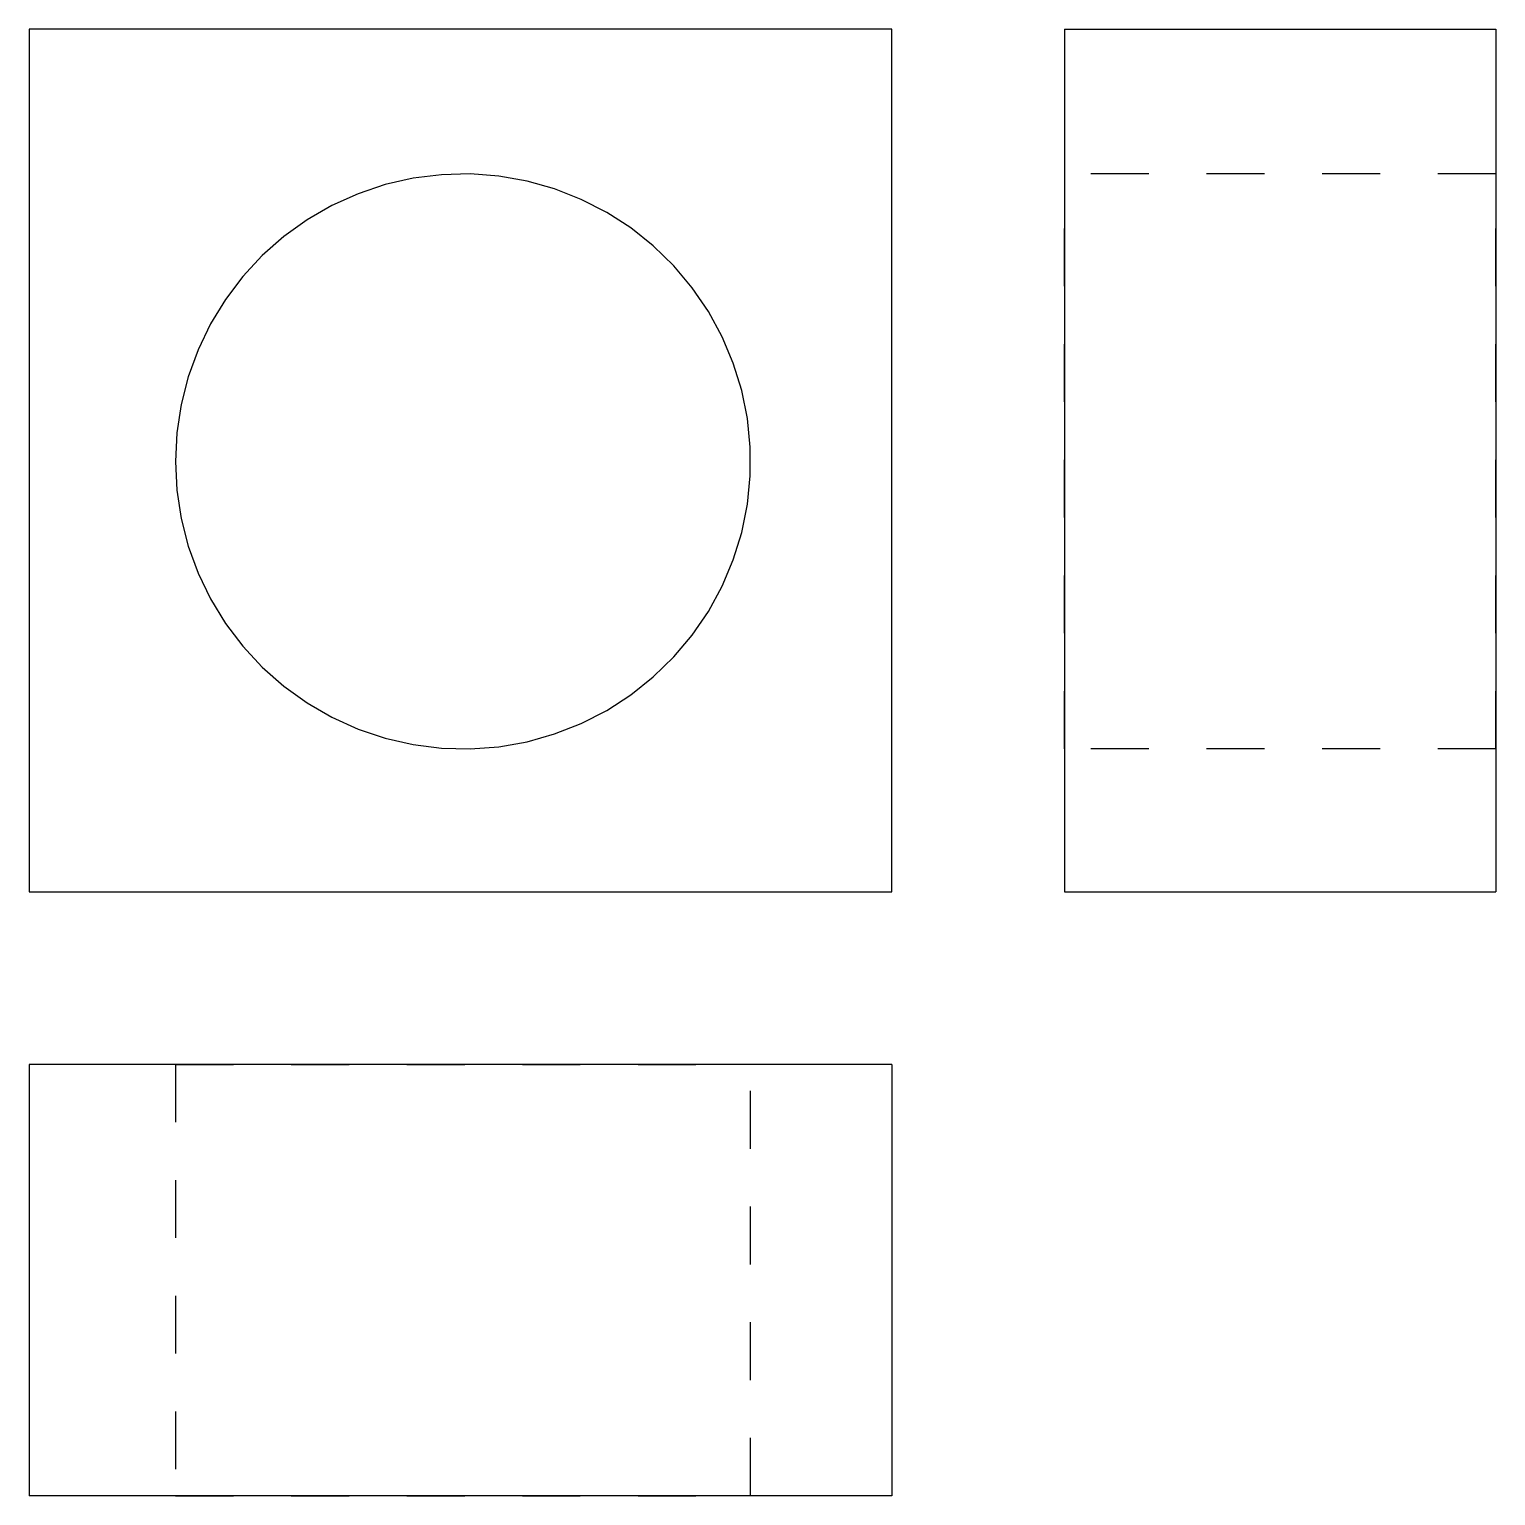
# Model space of a CAD drawing. Extents: x 0 to 2.54, y 0 to 2.54.
import ezdxf

# ---------------------------------------------------------------- set-up
doc = ezdxf.new("R2010")
doc.units = 0
doc.linetypes.add('HIDDEN', pattern=[0.074577, 0.049743, -0.024834])
for name, color, linetype in [('FRONT', 7, 'CONTINUOUS'), ('LEFT', 7, 'CONTINUOUS'), ('LEFT_HID', 7, 'HIDDEN'), ('TOP', 7, 'CONTINUOUS'), ('TOP_HID', 7, 'HIDDEN')]:
    doc.layers.add(name, color=color, linetype=linetype)

msp = doc.modelspace()

# ---------------------------------------------------------------- linework, layer by layer
at = {"layer": 'FRONT'}
for p, q in [((1.491557, 2.535648), (0, 2.535648)), ((0, 2.535648), (0, 1.04409)), ((1.491557, 1.04409), (1.491557, 2.535648)), ((0.712845, 2.284257), (0.663665, 2.278094)), ((0.762395, 2.285493), (0.712845, 2.284257)), ((0.811822, 2.281789), (0.762395, 2.285493)), ((0.615342, 2.267065), (0.568358, 2.251279)), ((0.663665, 2.278094), (0.615342, 2.267065)), ((0.860634, 2.273182), (0.811822, 2.281789)), ((0.908347, 2.259758), (0.860634, 2.273182)), ((0.954486, 2.24165), (0.908347, 2.259758)), ((0.568358, 2.251279), (0.523179, 2.230893)), ((0.998593, 2.219037), (0.954486, 2.24165)), ((0.480254, 2.206111), (0.44001, 2.177177)), ((0.523179, 2.230893), (0.480254, 2.206111)), ((1.040229, 2.192146), (0.998593, 2.219037)), ((1.078981, 2.161242), (1.040229, 2.192146)), ((0.44001, 2.177177), (0.402847, 2.144381)), ((1.114463, 2.126634), (1.078981, 2.161242)), ((0.402847, 2.144381), (0.369134, 2.108047)), ((0.369134, 2.108047), (0.339206, 2.068537)), ((1.146323, 2.088665), (1.114463, 2.126634)), ((1.174244, 2.047712), (1.146323, 2.088665)), ((0.339206, 2.068537), (0.313361, 2.026243)), ((1.197949, 2.004183), (1.174244, 2.047712)), ((0.313361, 2.026243), (0.291855, 1.981586)), ((1.217202, 1.958509), (1.197949, 2.004183)), ((0.291855, 1.981586), (0.274903, 1.93501)), ((1.231811, 1.911146), (1.217202, 1.958509)), ((0.274903, 1.93501), (0.262672, 1.886977)), ((1.241633, 1.862564), (1.231811, 1.911146)), ((0.262672, 1.886977), (0.255285, 1.837966)), ((1.246568, 1.813244), (1.241633, 1.862564)), ((0.255285, 1.837966), (0.252814, 1.788462)), ((1.246568, 1.763679), (1.246568, 1.813244)), ((0.252814, 1.788462), (0.255285, 1.738958)), ((1.241633, 1.71436), (1.246568, 1.763679)), ((0.255285, 1.738958), (0.262672, 1.689946)), ((1.231811, 1.665778), (1.241633, 1.71436)), ((0.262672, 1.689946), (0.274903, 1.641914)), ((1.217202, 1.618414), (1.231811, 1.665778)), ((0.274903, 1.641914), (0.291855, 1.595338)), ((1.197949, 1.572741), (1.217202, 1.618414)), ((0.291855, 1.595338), (0.313361, 1.550681)), ((1.174244, 1.529212), (1.197949, 1.572741)), ((0.313361, 1.550681), (0.339206, 1.508387)), ((1.146323, 1.488259), (1.174244, 1.529212)), ((0.339206, 1.508387), (0.369134, 1.468877)), ((1.114463, 1.45029), (1.146323, 1.488259)), ((0.369134, 1.468877), (0.402847, 1.432543)), ((1.078981, 1.415681), (1.114463, 1.45029)), ((0.402847, 1.432543), (0.44001, 1.399746)), ((0.44001, 1.399746), (0.480254, 1.370813)), ((1.040229, 1.384778), (1.078981, 1.415681)), ((0.480254, 1.370813), (0.523179, 1.34603)), ((0.998593, 1.357886), (1.040229, 1.384778)), ((0.523179, 1.34603), (0.568358, 1.325645)), ((0.954486, 1.335274), (0.998593, 1.357886)), ((0.568358, 1.325645), (0.615342, 1.309859)), ((0.908347, 1.317166), (0.954486, 1.335274)), ((0.615342, 1.309859), (0.663665, 1.298829)), ((0.663665, 1.298829), (0.712845, 1.292666)), ((0.762395, 1.291431), (0.811822, 1.295135)), ((0.811822, 1.295135), (0.860634, 1.303741)), ((0.860634, 1.303741), (0.908347, 1.317166)), ((0.712845, 1.292666), (0.762395, 1.291431)), ((0, 1.04409), (1.491557, 1.04409))]:
    msp.add_line(p, q, dxfattribs=at)
at = {"layer": 'LEFT'}
for p, q in [((1.789869, 2.535648), (2.535648, 2.535648)), ((1.789869, 2.535648), (1.789869, 1.04409)), ((2.535648, 2.535648), (2.535648, 1.04409)), ((1.789869, 1.04409), (2.535648, 1.04409))]:
    msp.add_line(p, q, dxfattribs=at)
at = {"layer": 'LEFT_HID', "linetype": 'HIDDEN'}
for p, q in [((1.789869, 1.291276), (1.789869, 2.285648)), ((1.789869, 2.285648), (1.789869, 1.788462)), ((2.535648, 2.285648), (1.789869, 2.285648)), ((2.535648, 1.291276), (2.535648, 2.285648)), ((2.535648, 2.285648), (2.535648, 1.788462)), ((1.789869, 1.788462), (1.789869, 1.291276)), ((2.535648, 1.788462), (2.535648, 1.291276)), ((2.535648, 1.291276), (1.789869, 1.291276))]:
    msp.add_line(p, q, dxfattribs=at)
at = {"layer": 'TOP'}
for p, q in [((0, 0.745779), (0, 0)), ((1.491557, 0.745779), (0, 0.745779)), ((1.491557, 0.745779), (1.491557, 0)), ((1.491557, 0), (0, 0))]:
    msp.add_line(p, q, dxfattribs=at)
at = {"layer": 'TOP_HID', "linetype": 'HIDDEN'}
for p, q in [((0.252814, 0.745779), (1.247186, 0.745779)), ((1.247186, 0.745779), (0.252814, 0.745779)), ((0.252814, 0.745779), (0.252814, 0)), ((1.247186, 0), (1.247186, 0.745779)), ((0.252814, 0), (1.247186, 0)), ((1.247186, 0), (0.252814, 0))]:
    msp.add_line(p, q, dxfattribs=at)

doc.saveas('drawing.dxf')
